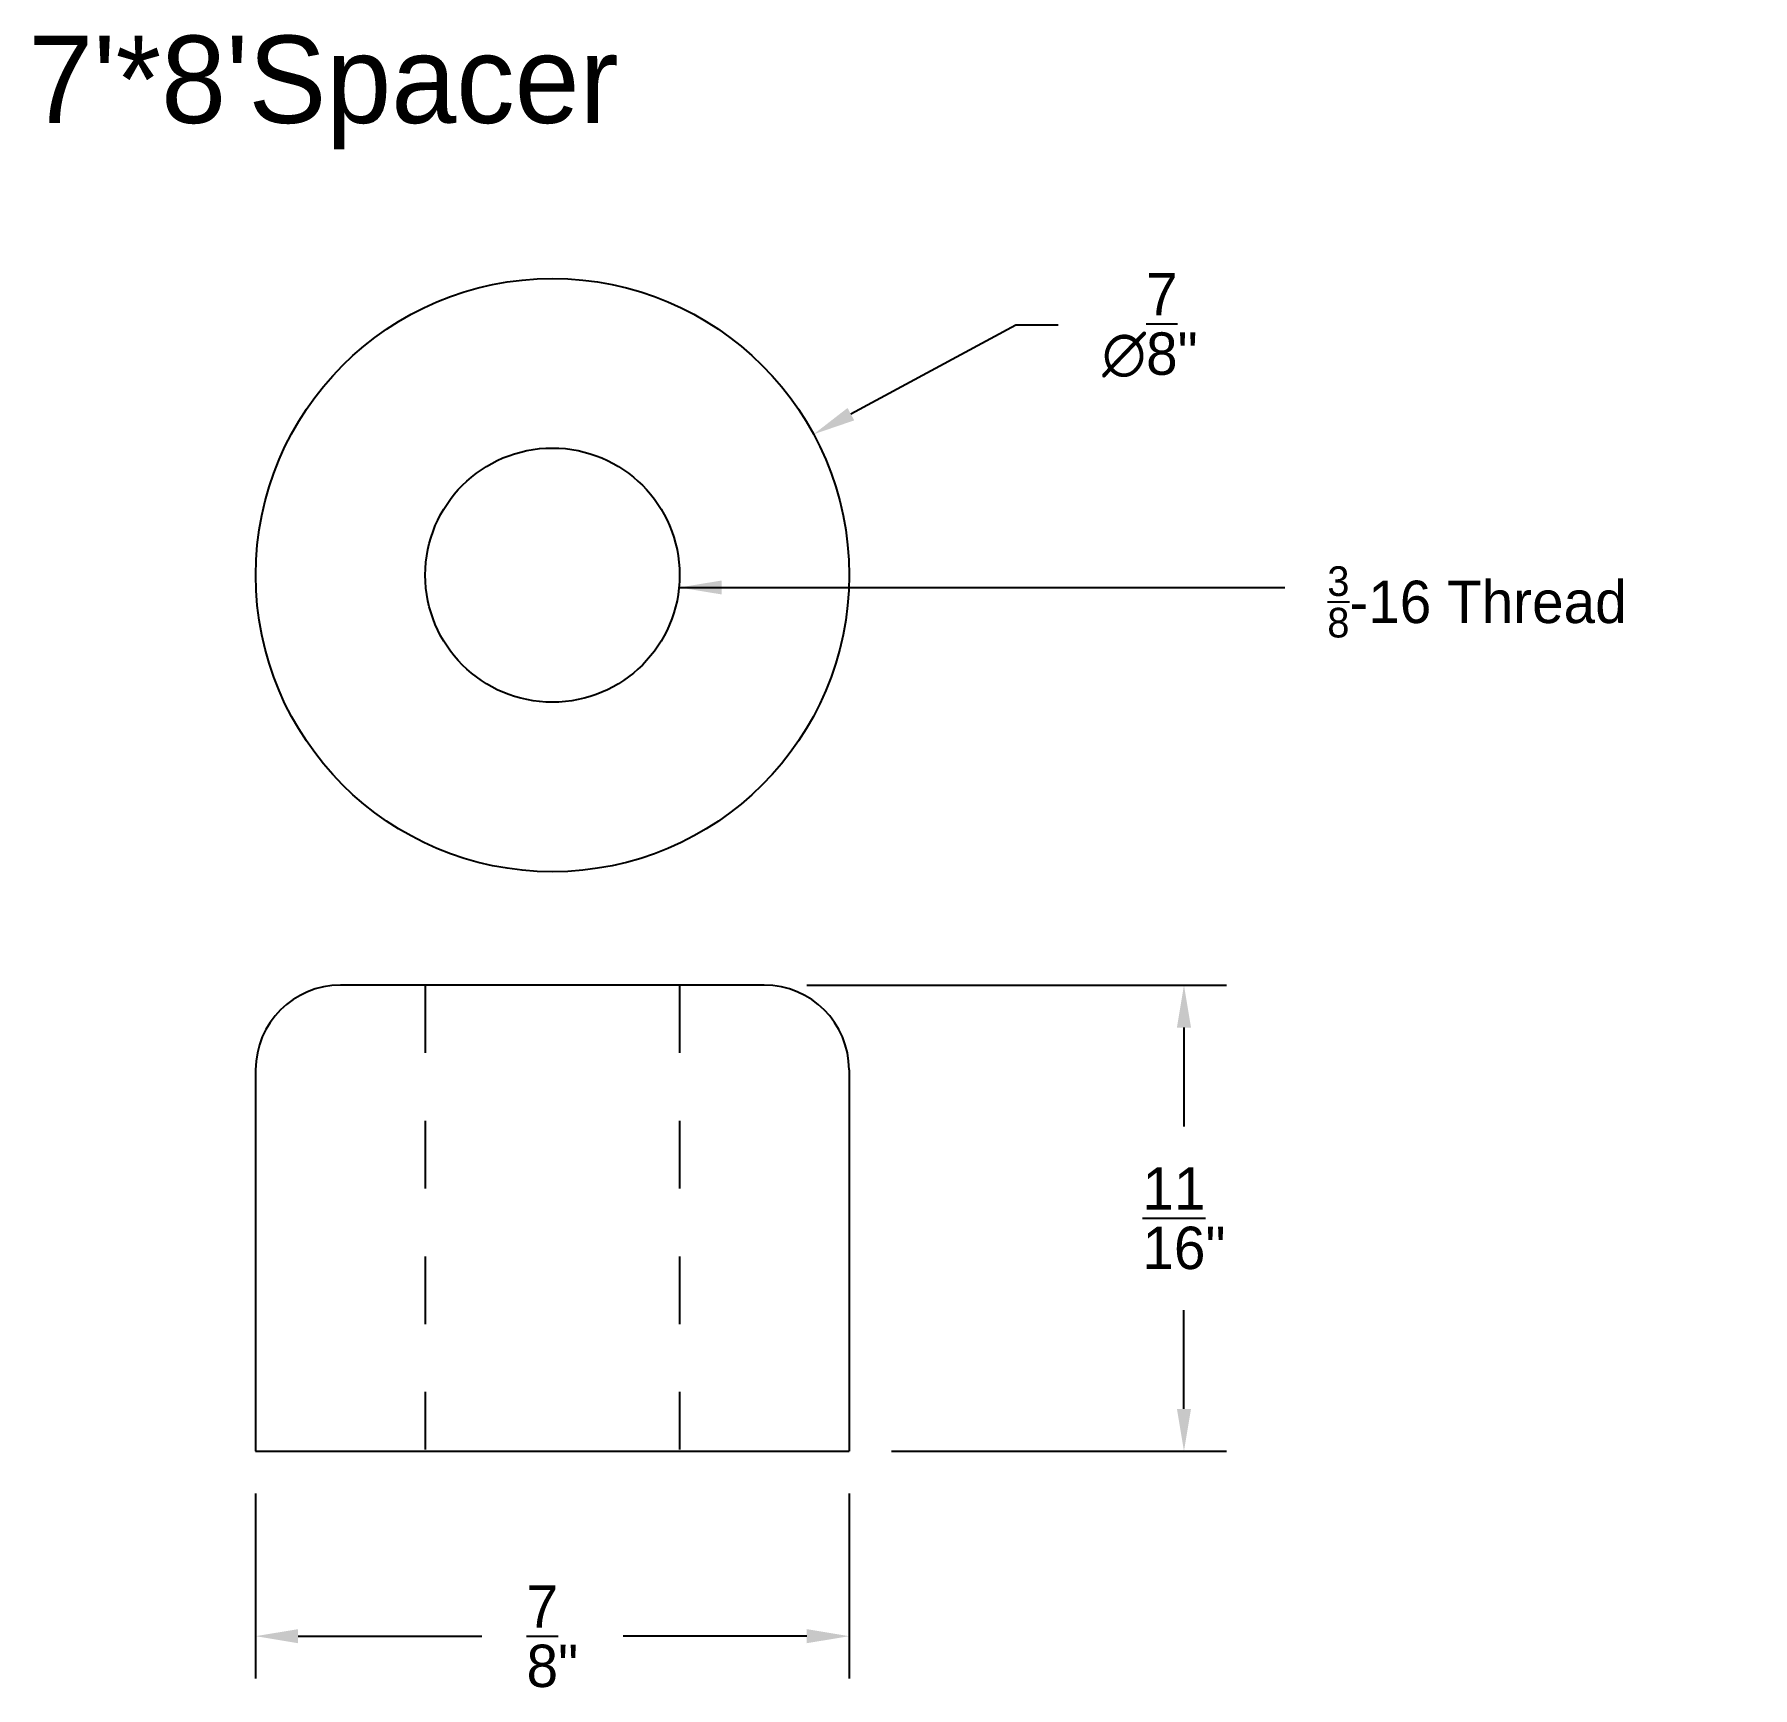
# Model space of a CAD drawing. Header units: millimetres. Extents: x 1514.74 to 1517.28, y 875.38 to 877.82.
import ezdxf

# ---------------------------------------------------------------- set-up
doc = ezdxf.new("R2010")
doc.units = ezdxf.units.MM
doc.header["$LTSCALE"] = 0.0125
doc.linetypes.add('DASHED2', pattern=[9.525, 6.35, -3.175])
doc.layers.get('0').update_dxf_attribs({"color": 1})
for name, color, linetype in [('dimensions', 5, 'Continuous'), ('dimensions @ 1', 5, 'Continuous'), ('hidden lines', 1, 'DASHED2')]:
    doc.layers.add(name, color=color, linetype=linetype)
doc.dimstyles.new('Annotative', dxfattribs={"dimscale": 0, "dimtxt": 0.0625, "dimasz": 0.0625, "dimexe": 0.0625, "dimexo": 0.0625, "dimgap": 0.0625, "dimtad": 0, "dimtih": 1, "dimtoh": 1, "dimlunit": 4, "dimtxsty": 'Standard', "dimcen": 0, "dimclrd": 256, "dimadec": 0, "dimazin": 0, "dimtfac": 1, "dimtofl": 0, "dimtmove": 0, "dimatfit": 3, "dimfxl": 1, "dimarcsym": 0})

# ---------------------------------------------------------------- blocks, each defined once
blk = doc.blocks.new('*D5')
at = {"layer": 'Defpoints', "color": 0}
for p in [(1515.0712, 875.7258), (1515.9462, 875.7258), (1515.9462, 875.453)]:
    blk.add_point(p, dxfattribs=at)
at = {"layer": 'dimensions', "color": 0, "lineweight": -2}
for p, q in [((1515.0712, 875.6633), (1515.0712, 875.3905)), ((1515.9462, 875.6633), (1515.9462, 875.3905))]:
    blk.add_line(p, q, dxfattribs=at)
at = {"layer": 'dimensions', "lineweight": -2}
for p, q in [((1515.1337, 875.453), (1515.4045, 875.453)), ((1515.8837, 875.453), (1515.6129, 875.453))]:
    blk.add_line(p, q, dxfattribs=at)
at = {"layer": 'dimensions'}
for points in [[(1515.1337, 875.4634), (1515.1337, 875.4426), (1515.0712, 875.453)], [(1515.8837, 875.4634), (1515.8837, 875.4426), (1515.9462, 875.453)]]:
    blk.add_solid(points, dxfattribs=at)
at = {"layer": 'dimensions', "color": 0, "insert": (1515.5087, 875.453), "char_height": 0.0625, "attachment_point": 5}
blk.add_mtext('{\\H1.000000x;\\S7/8;}"', dxfattribs=at)
blk = doc.blocks.new('*D6')
at = {"layer": 'Defpoints', "color": 0}
for p in [(1515.8212, 876.4133), (1515.9462, 875.7258), (1516.44, 875.7258)]:
    blk.add_point(p, dxfattribs=at)
at = {"layer": 'dimensions', "color": 0, "lineweight": -2}
for p, q in [((1515.8837, 876.4133), (1516.5025, 876.4133)), ((1516.0087, 875.7258), (1516.5025, 875.7258))]:
    blk.add_line(p, q, dxfattribs=at)
at = {"layer": 'dimensions', "lineweight": -2}
for p, q in [((1516.44, 876.3508), (1516.44, 876.2049)), ((1516.44, 875.7883), (1516.44, 875.9341))]:
    blk.add_line(p, q, dxfattribs=at)
at = {"layer": 'dimensions'}
for points in [[(1516.4296, 876.3508), (1516.4504, 876.3508), (1516.44, 876.4133)], [(1516.4296, 875.7883), (1516.4504, 875.7883), (1516.44, 875.7258)]]:
    blk.add_solid(points, dxfattribs=at)
at = {"layer": 'dimensions', "color": 0, "insert": (1516.44, 876.0695), "char_height": 0.0625, "attachment_point": 5}
blk.add_mtext('{\\H1.000000x;\\S11/16;}"', dxfattribs=at)
blk = doc.blocks.new('*D7')
at = {"layer": 'Defpoints', "color": 0}
for p in [(1515.8939, 877.2258), (1515.1238, 876.8104)]:
    blk.add_point(p, dxfattribs=at)
at = {"layer": 'dimensions', "lineweight": -2}
for p, q in [((1516.1919, 877.3865), (1515.9489, 877.2554)), ((1516.2544, 877.3865), (1516.1919, 877.3865))]:
    blk.add_line(p, q, dxfattribs=at)
at = {"layer": 'dimensions'}
blk.add_solid([(1515.9439, 877.2646), (1515.9538, 877.2463), (1515.8939, 877.2258)], dxfattribs=at)
at = {"layer": 'dimensions', "color": 0, "insert": (1516.3898, 877.3865), "char_height": 0.0625, "attachment_point": 5}
blk.add_mtext('∅{\\H1.000000x;\\S7/8;}"', dxfattribs=at)

msp = doc.modelspace()

# ---------------------------------------------------------------- linework, layer by layer
for p, q in [((1515.82121, 876.41328), (1515.19621, 876.41328)), ((1515.07121, 876.28828), (1515.07121, 875.72578)), ((1515.94621, 876.28828), (1515.94621, 875.72578)), ((1515.07121, 875.72578), (1515.94621, 875.72578))]:
    msp.add_line(p, q)
for radius in [0.4375, 0.1875]:
    msp.add_circle((1515.50881, 877.01806), radius)
for centre, start, end in [((1515.19621, 876.28828), 90, 180), ((1515.82121, 876.28828), 0, 90)]:
    msp.add_arc(centre, 0.125, start, end)
at = {"layer": 'hidden lines'}
for p, q in [((1515.32121, 876.41328), (1515.32121, 875.72827)), ((1515.69621, 876.41328), (1515.69621, 875.72827))]:
    msp.add_line(p, q, dxfattribs=at)

# ---------------------------------------------------------------- texts
at = {"layer": 'Defpoints'}
msp.add_text("  7'*8'Spacer", height=0.1288073, dxfattribs=at).set_placement((1514.64036, 877.68496))
at = {"layer": 'dimensions @ 1', "insert": (1516.65138, 877.03108), "char_height": 0.0625, "attachment_point": 1}
msp.add_mtext('\\A1;{\\H0.7x;\\S3/8;}-16 Thread', dxfattribs=at)

# ---------------------------------------------------------------- dimensions: what is measured, and where the dimension line sits
at = {"layer": 'dimensions @ 1'}
dim = msp.add_diameter_dim_2p(p1=(1515.12376, 876.81036), p2=(1515.89387, 877.22577), dimstyle='Annotative', override={"dimscale": 1, "dimdec": 4, "dimtix": 0, "dimtofl": 0, "dimtmove": 0, "dimatfit": 3}, dxfattribs=at)
dim.commit()
dim.dimension.update_dxf_attribs({"geometry": '*D7', "text_midpoint": (1516.38984, 877.38655), "dimtype": 131})
dim = msp.add_linear_dim(base=(1516.44002, 875.72578), p1=(1515.82121, 876.41328), p2=(1515.94621, 875.72578), angle=90, dimstyle='Annotative', override={"dimscale": 1, "dimdec": 4, "dimtix": 0, "dimtofl": 0, "dimtmove": 0, "dimatfit": 3}, dxfattribs=at)
dim.commit()
dim.dimension.update_dxf_attribs({"geometry": '*D6', "text_midpoint": (1516.44002, 876.06953)})
dim = msp.add_linear_dim(base=(1515.94621, 875.45299), p1=(1515.07121, 875.72578), p2=(1515.94621, 875.72578), dimstyle='Annotative', override={"dimscale": 1, "dimdec": 3, "dimtix": 0, "dimtofl": 0, "dimtmove": 0, "dimatfit": 3}, dxfattribs=at)
dim.commit()
dim.dimension.update_dxf_attribs({"geometry": '*D5', "text_midpoint": (1515.50871, 875.45299)})

# ---------------------------------------------------------------- leaders
at = {"layer": 'dimensions @ 1', "annotation_type": 0, "has_hookline": 1, "hookline_direction": 0, "text_width": 0.62708}
msp.add_leader([(1515.69572, 876.99983), (1516.58888, 876.99983)], dimstyle='Annotative', override={"dimscale": 1, "dimgap": 0.0625, "dimtad": 0}, dxfattribs=at)

doc.saveas('drawing.dxf')
